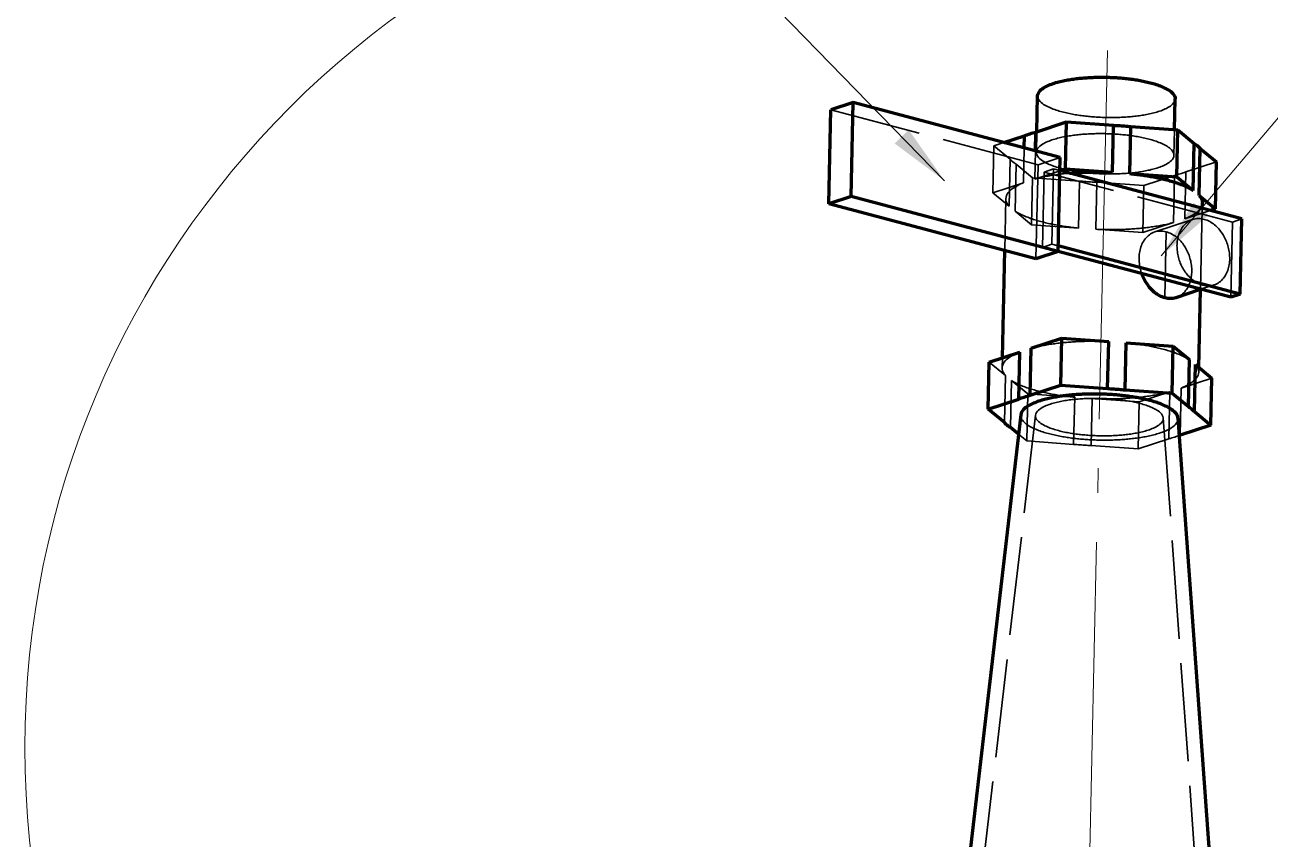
# Model space of a CAD drawing. Header units: millimetres. Extents: x 0 to 2382, y 0 to 420.
# Drawn here: x 1014.7 to 1065.3, y 236.8 to 269.9 of the extents above; entities that cross this region are included whole.
import ezdxf

# ---------------------------------------------------------------- set-up
doc = ezdxf.new("R2010")
doc.units = ezdxf.units.MM
doc.linetypes.add('IRAM-E-TRAZOS', pattern=[5, 4, -1])
doc.linetypes.add('IRAM-F-TRAZO-PUNTO', pattern=[20, 15, -2, 1, -2])
for name, color, linetype, lineweight in [('01-VISIBLE', 7, 'CONTINUOUS', 70), ('02-OCULTA', 4, 'IRAM-E-TRAZOS', 35), ('03-EJE', 1, 'IRAM-F-TRAZO-PUNTO', 18), ('08-FINA', 5, 'CONTINUOUS', 18)]:
    doc.layers.add(name, color=color, linetype=linetype, lineweight=lineweight)

msp = doc.modelspace()

# ---------------------------------------------------------------- hatches: boundary and pattern name
at = {"layer": '08-FINA'}
h = msp.add_hatch(color=7, dxfattribs=at)
h.dxf.hatch_style = 1
h.paths.add_polyline_path([(1052.083, 263.556), (1050.625, 265.625), (1050.052, 265.067)])
h = msp.add_hatch(color=7, dxfattribs=at)
h.dxf.hatch_style = 1
h.paths.add_polyline_path([(1060.9, 260.495), (1062.821, 262.145), (1062.21, 262.662)])

# ---------------------------------------------------------------- linework, layer by layer
at = {"layer": '01-VISIBLE'}
for points in [[(1055.868, 267.005), (1055.877, 267.065), (1055.899, 267.121), (1055.932, 267.173), (1055.971, 267.218), (1056.016, 267.26), (1056.064, 267.297), (1056.114, 267.331), (1056.166, 267.362), (1056.219, 267.39), (1056.274, 267.417), (1056.329, 267.441), (1056.385, 267.464), (1056.442, 267.485), (1056.499, 267.505), (1056.557, 267.524), (1056.615, 267.542), (1056.673, 267.558), (1056.731, 267.574), (1056.79, 267.589), (1056.849, 267.603), (1056.908, 267.616), (1056.968, 267.629), (1057.027, 267.64), (1057.087, 267.651), (1057.146, 267.662), (1057.206, 267.672), (1057.266, 267.681), (1057.326, 267.689), (1057.386, 267.698), (1057.446, 267.705), (1057.506, 267.712), (1057.566, 267.719), (1057.627, 267.725), (1057.687, 267.731), (1057.747, 267.736), (1057.808, 267.74), (1057.868, 267.745), (1057.929, 267.749), (1057.989, 267.752), (1058.05, 267.755), (1058.11, 267.758), (1058.171, 267.76), (1058.231, 267.761), (1058.292, 267.763), (1058.352, 267.764), (1058.413, 267.764), (1058.473, 267.765), (1058.534, 267.765), (1058.595, 267.764), (1058.655, 267.763), (1058.716, 267.762), (1058.776, 267.76), (1058.837, 267.758), (1058.897, 267.755), (1058.958, 267.753), (1059.018, 267.749), (1059.079, 267.746), (1059.139, 267.742), (1059.2, 267.737), (1059.26, 267.732), (1059.321, 267.727), (1059.381, 267.721), (1059.441, 267.715), (1059.501, 267.709), (1059.562, 267.702), (1059.622, 267.695), (1059.682, 267.687), (1059.742, 267.679), (1059.802, 267.67), (1059.862, 267.661), (1059.921, 267.651), (1059.981, 267.641), (1060.041, 267.63), (1060.1, 267.619), (1060.16, 267.607), (1060.219, 267.594), (1060.278, 267.581), (1060.337, 267.568), (1060.396, 267.553), (1060.455, 267.538), (1060.513, 267.523), (1060.571, 267.506), (1060.629, 267.489), (1060.687, 267.471), (1060.745, 267.451), (1060.802, 267.431), (1060.859, 267.41), (1060.915, 267.387), (1060.97, 267.363), (1061.025, 267.338), (1061.08, 267.311), (1061.133, 267.282), (1061.185, 267.252), (1061.236, 267.218), (1061.285, 267.182), (1061.331, 267.143), (1061.373, 267.1), (1061.411, 267.052), (1061.441, 267), (1061.461, 266.943), (1061.467, 266.883)], [(1055.836, 265.548), (1055.868, 267.005)], [(1048.363, 266.734), (1047.463, 266.438)], [(1048.279, 262.909), (1048.363, 266.734)], [(1056.788, 264.498), (1048.363, 266.734)], [(1061.439, 265.63), (1061.467, 266.883)], [(1047.379, 262.614), (1047.463, 266.438)], [(1055.335, 265.383), (1055.391, 265.405), (1055.449, 265.426), (1055.506, 265.447), (1055.564, 265.466), (1055.622, 265.484), (1055.681, 265.502), (1055.739, 265.519), (1055.798, 265.535)], [(1055.781, 264.765), (1055.798, 265.535)], [(1055.798, 265.535), (1057.044, 265.945)], [(1057.002, 264.033), (1057.044, 265.945)], [(1057.044, 265.945), (1058.954, 265.808)], [(1058.912, 263.896), (1058.954, 265.808)], [(1058.954, 265.808), (1059.019, 265.805), (1059.083, 265.802), (1059.148, 265.798), (1059.212, 265.794), (1059.277, 265.79), (1059.342, 265.785), (1059.406, 265.78), (1059.471, 265.775), (1059.535, 265.769), (1059.6, 265.763), (1059.664, 265.757)], [(1059.622, 263.845), (1059.664, 265.757)], [(1059.664, 265.757), (1061.573, 265.621)], [(1061.532, 263.708), (1061.573, 265.621)], [(1061.573, 265.621), (1062.237, 265.074)], [(1054.493, 265.107), (1055.335, 265.383)], [(1055.324, 264.886), (1055.335, 265.383)], [(1062.195, 263.162), (1062.237, 265.074)], [(1062.237, 265.074), (1062.281, 265.045), (1062.325, 265.014), (1062.367, 264.981), (1062.408, 264.947), (1062.446, 264.91), (1062.483, 264.871)], [(1056.704, 260.673), (1056.788, 264.498)], [(1062.441, 262.959), (1062.483, 264.871)], [(1062.483, 264.871), (1063.146, 264.325)], [(1064.181, 261.998), (1056.776, 263.963)], [(1056.784, 263.961), (1057.002, 264.033)], [(1057.002, 264.033), (1058.912, 263.896)], [(1063.105, 262.413), (1063.146, 264.325)], [(1057.165, 263.86), (1057.225, 263.865), (1057.285, 263.87), (1057.346, 263.875), (1057.406, 263.879), (1057.466, 263.883), (1057.526, 263.887), (1057.586, 263.89), (1057.646, 263.893), (1057.707, 263.896), (1057.767, 263.899), (1057.827, 263.901), (1057.887, 263.903), (1057.948, 263.905), (1058.008, 263.906), (1058.068, 263.908), (1058.128, 263.908), (1058.189, 263.909), (1058.249, 263.909), (1058.309, 263.91), (1058.37, 263.909), (1058.43, 263.909), (1058.49, 263.908), (1058.55, 263.907), (1058.611, 263.906), (1058.671, 263.905), (1058.731, 263.903), (1058.792, 263.901), (1058.852, 263.898), (1058.912, 263.896)], [(1059.622, 263.845), (1059.683, 263.839), (1059.743, 263.832), (1059.804, 263.826), (1059.864, 263.819), (1059.925, 263.811), (1059.985, 263.803), (1060.046, 263.795), (1060.106, 263.787), (1060.166, 263.778), (1060.227, 263.769), (1060.287, 263.76), (1060.347, 263.75), (1060.407, 263.74), (1060.467, 263.73), (1060.527, 263.719), (1060.587, 263.708), (1060.647, 263.696), (1060.707, 263.684), (1060.767, 263.672), (1060.826, 263.659), (1060.886, 263.646), (1060.945, 263.632), (1061.004, 263.618), (1061.063, 263.603), (1061.122, 263.588), (1061.181, 263.572), (1061.24, 263.556), (1061.299, 263.539), (1061.357, 263.522), (1061.415, 263.504), (1061.473, 263.485), (1061.531, 263.466), (1061.589, 263.446), (1061.646, 263.425), (1061.703, 263.403), (1061.76, 263.381), (1061.816, 263.358), (1061.872, 263.333), (1061.927, 263.308), (1061.982, 263.281), (1062.037, 263.254), (1062.09, 263.225), (1062.143, 263.194), (1062.195, 263.162)], [(1059.622, 263.845), (1061.532, 263.708)], [(1061.532, 263.708), (1062.195, 263.162)], [(1062.441, 262.959), (1062.478, 262.915), (1062.51, 262.867), (1062.538, 262.817), (1062.558, 262.763), (1062.571, 262.707), (1062.574, 262.65)], [(1062.441, 262.959), (1063.105, 262.413)], [(1048.279, 262.909), (1047.379, 262.614)], [(1055.804, 260.378), (1047.379, 262.614)], [(1056.704, 260.673), (1048.279, 262.909)], [(1062.57, 262.426), (1062.574, 262.65)], [(1063.105, 262.413), (1062.887, 262.341)], [(1064.114, 258.938), (1064.181, 261.998)], [(1054.435, 256.355), (1054.53, 260.716)], [(1056.704, 260.673), (1055.804, 260.378)], [(1063.728, 258.812), (1056.704, 260.676)], [(1064.114, 258.938), (1056.709, 260.904)], [(1060.106, 259.773), (1060.128, 259.716), (1060.151, 259.66), (1060.176, 259.604), (1060.203, 259.55), (1060.231, 259.496), (1060.262, 259.443), (1060.294, 259.391), (1060.328, 259.341), (1060.363, 259.291), (1060.401, 259.243), (1060.44, 259.197), (1060.481, 259.152), (1060.524, 259.109), (1060.568, 259.067), (1060.614, 259.027), (1060.662, 258.99), (1060.712, 258.954), (1060.763, 258.922), (1060.816, 258.891), (1060.87, 258.864), (1060.926, 258.84), (1060.983, 258.819), (1061.041, 258.801)], [(1061.507, 258.81), (1062.503, 259.137)], [(1062.428, 255.962), (1062.497, 259.135)], [(1064.114, 258.938), (1063.728, 258.812)], [(1061.041, 258.801), (1061.107, 258.786), (1061.174, 258.776), (1061.241, 258.772), (1061.309, 258.772), (1061.376, 258.779), (1061.442, 258.791), (1061.507, 258.81)], [(1055.605, 256.739), (1056.852, 257.149)], [(1056.81, 255.237), (1056.852, 257.149)], [(1056.852, 257.149), (1058.761, 257.012)], [(1058.719, 255.1), (1058.761, 257.012)], [(1059.429, 255.049), (1059.471, 256.961)], [(1059.471, 256.961), (1061.381, 256.824)], [(1053.895, 256.178), (1055.142, 256.587)], [(1055.1, 254.675), (1055.142, 256.587)], [(1055.563, 254.827), (1055.605, 256.739)], [(1061.339, 254.912), (1061.381, 256.824)], [(1061.381, 256.824), (1062.044, 256.278)], [(1053.854, 254.266), (1053.895, 256.178)], [(1062.002, 254.366), (1062.044, 256.278)], [(1062.249, 254.163), (1062.291, 256.075)], [(1062.291, 256.075), (1062.954, 255.529)], [(1062.912, 253.617), (1062.954, 255.529)], [(1060.439, 254.617), (1060.381, 254.632), (1060.323, 254.646), (1060.264, 254.66), (1060.206, 254.674), (1060.147, 254.686), (1060.088, 254.699), (1060.029, 254.71), (1059.97, 254.722), (1059.911, 254.733), (1059.852, 254.743), (1059.793, 254.753), (1059.733, 254.762), (1059.674, 254.771), (1059.614, 254.78), (1059.555, 254.788), (1059.495, 254.796), (1059.436, 254.804), (1059.376, 254.811), (1059.316, 254.817), (1059.257, 254.824), (1059.197, 254.83), (1059.137, 254.835), (1059.077, 254.841), (1059.017, 254.846), (1058.957, 254.85), (1058.897, 254.854), (1058.838, 254.858), (1058.778, 254.862), (1058.718, 254.865), (1058.658, 254.868), (1058.598, 254.87), (1058.537, 254.873), (1058.477, 254.875), (1058.417, 254.876), (1058.357, 254.877), (1058.297, 254.878), (1058.237, 254.879), (1058.177, 254.879), (1058.117, 254.879), (1058.057, 254.878), (1057.997, 254.878), (1057.937, 254.877), (1057.877, 254.875), (1057.817, 254.873), (1057.757, 254.871), (1057.697, 254.869), (1057.637, 254.866), (1057.577, 254.863), (1057.517, 254.859), (1057.457, 254.855), (1057.397, 254.851), (1057.337, 254.846), (1057.277, 254.841), (1057.217, 254.836), (1057.157, 254.83), (1057.098, 254.824), (1057.038, 254.817), (1056.978, 254.81), (1056.919, 254.802), (1056.859, 254.794), (1056.8, 254.786), (1056.74, 254.777), (1056.681, 254.768), (1056.622, 254.758), (1056.562, 254.747), (1056.503, 254.736), (1056.444, 254.724), (1056.386, 254.712), (1056.327, 254.699), (1056.268, 254.686), (1056.21, 254.671), (1056.152, 254.657), (1056.094, 254.641), (1056.036, 254.624), (1055.979, 254.607), (1055.921, 254.588), (1055.865, 254.569), (1055.808, 254.548), (1055.752, 254.526), (1055.697, 254.503), (1055.642, 254.479), (1055.588, 254.453), (1055.535, 254.424), (1055.483, 254.394), (1055.432, 254.362), (1055.383, 254.327), (1055.337, 254.289), (1055.294, 254.247), (1055.255, 254.201), (1055.223, 254.15), (1055.198, 254.096), (1055.185, 254.037)], [(1055.563, 254.827), (1056.81, 255.237)], [(1056.81, 255.237), (1058.719, 255.1)], [(1058.719, 255.1), (1058.784, 255.097), (1058.849, 255.093), (1058.913, 255.09), (1058.978, 255.086), (1059.042, 255.081), (1059.107, 255.077), (1059.171, 255.072), (1059.236, 255.067), (1059.3, 255.061), (1059.365, 255.055), (1059.429, 255.049)], [(1059.429, 255.049), (1061.339, 254.912)], [(1061.339, 254.912), (1062.002, 254.366)], [(1053.854, 254.266), (1055.1, 254.675)], [(1055.1, 254.675), (1055.157, 254.697), (1055.214, 254.718), (1055.272, 254.738), (1055.329, 254.758), (1055.388, 254.776), (1055.446, 254.794), (1055.505, 254.811), (1055.563, 254.827)], [(1061.581, 253.897), (1061.57, 253.957), (1061.548, 254.014), (1061.516, 254.067), (1061.478, 254.115), (1061.436, 254.16), (1061.39, 254.2), (1061.341, 254.238), (1061.291, 254.273), (1061.239, 254.306), (1061.185, 254.336), (1061.131, 254.365), (1061.076, 254.392), (1061.02, 254.418), (1060.964, 254.442), (1060.907, 254.466), (1060.849, 254.488), (1060.792, 254.509), (1060.734, 254.529), (1060.675, 254.548), (1060.616, 254.566), (1060.558, 254.584), (1060.498, 254.601), (1060.439, 254.617)], [(1062.002, 254.366), (1062.047, 254.337), (1062.09, 254.306), (1062.132, 254.273), (1062.173, 254.238), (1062.212, 254.202), (1062.249, 254.163)], [(1055.185, 254.037), (1050.75, 215.901)], [(1054.517, 253.719), (1053.854, 254.266)], [(1061.581, 253.897), (1064.342, 215.603)], [(1062.249, 254.163), (1062.912, 253.617)], [(1054.763, 253.516), (1054.719, 253.546), (1054.675, 253.577), (1054.633, 253.61), (1054.592, 253.644), (1054.554, 253.681), (1054.517, 253.719)], [(1055.093, 253.245), (1054.763, 253.516)], [(1062.912, 253.617), (1061.665, 253.208)], [(1061.665, 253.208), (1061.66, 253.205), (1061.654, 253.203), (1061.649, 253.201), (1061.643, 253.199), (1061.638, 253.197), (1061.632, 253.194)]]:
    msp.add_lwpolyline(points, dxfattribs=at)
at = {"layer": '02-OCULTA'}
for points in [[(1056.868, 266.353), (1056.807, 266.37), (1056.747, 266.387), (1056.687, 266.405), (1056.627, 266.425), (1056.567, 266.445), (1056.508, 266.467), (1056.449, 266.489), (1056.391, 266.513), (1056.333, 266.539), (1056.277, 266.566), (1056.221, 266.595), (1056.166, 266.627), (1056.113, 266.66), (1056.062, 266.697), (1056.013, 266.737), (1055.968, 266.781), (1055.929, 266.83), (1055.896, 266.884), (1055.875, 266.943), (1055.868, 267.005)], [(1061.467, 266.883), (1061.458, 266.823), (1061.436, 266.767), (1061.403, 266.715), (1061.363, 266.669), (1061.319, 266.628), (1061.271, 266.591), (1061.22, 266.557), (1061.168, 266.526), (1061.115, 266.497), (1061.06, 266.471), (1061.004, 266.447), (1060.948, 266.424), (1060.891, 266.402), (1060.834, 266.382), (1060.776, 266.363), (1060.718, 266.346), (1060.66, 266.329), (1060.601, 266.313), (1060.542, 266.299), (1060.483, 266.285), (1060.424, 266.271), (1060.364, 266.259), (1060.305, 266.247), (1060.245, 266.236), (1060.185, 266.226), (1060.125, 266.216), (1060.065, 266.207), (1060.005, 266.198), (1059.945, 266.19), (1059.884, 266.182), (1059.824, 266.175), (1059.764, 266.169), (1059.703, 266.163), (1059.643, 266.157), (1059.582, 266.152), (1059.522, 266.147), (1059.461, 266.143), (1059.401, 266.139), (1059.34, 266.136), (1059.279, 266.133), (1059.219, 266.13), (1059.158, 266.128), (1059.097, 266.127), (1059.036, 266.125), (1058.976, 266.124), (1058.915, 266.124), (1058.854, 266.124), (1058.793, 266.124), (1058.733, 266.124), (1058.672, 266.125), (1058.611, 266.127), (1058.551, 266.129), (1058.49, 266.131), (1058.429, 266.133), (1058.368, 266.136), (1058.308, 266.139), (1058.247, 266.143), (1058.187, 266.147), (1058.126, 266.152), (1058.065, 266.157), (1058.005, 266.162), (1057.945, 266.168), (1057.884, 266.174), (1057.824, 266.18), (1057.763, 266.187), (1057.703, 266.195), (1057.643, 266.203), (1057.583, 266.211), (1057.523, 266.22), (1057.463, 266.229), (1057.403, 266.239), (1057.343, 266.249), (1057.283, 266.26), (1057.223, 266.272), (1057.164, 266.284), (1057.104, 266.296), (1057.045, 266.31), (1056.986, 266.323), (1056.927, 266.338), (1056.868, 266.353)], [(1055.888, 264.202), (1047.463, 266.438)], [(1055.818, 264.711), (1055.836, 265.548)], [(1055.818, 264.711), (1055.827, 264.771), (1055.849, 264.827), (1055.882, 264.878), (1055.921, 264.924), (1055.966, 264.965), (1056.013, 265.002), (1056.064, 265.036), (1056.116, 265.067), (1056.169, 265.095), (1056.224, 265.122), (1056.279, 265.146), (1056.335, 265.169), (1056.392, 265.191), (1056.449, 265.211), (1056.506, 265.229), (1056.564, 265.247), (1056.623, 265.264), (1056.681, 265.28), (1056.74, 265.294), (1056.799, 265.308), (1056.858, 265.322), (1056.917, 265.334), (1056.977, 265.346), (1057.036, 265.357), (1057.096, 265.367), (1057.156, 265.377), (1057.216, 265.386), (1057.276, 265.395), (1057.336, 265.403), (1057.396, 265.411), (1057.456, 265.418), (1057.516, 265.424), (1057.576, 265.43), (1057.637, 265.436), (1057.697, 265.441), (1057.757, 265.446), (1057.818, 265.45), (1057.878, 265.454), (1057.939, 265.457), (1057.999, 265.46), (1058.06, 265.463), (1058.12, 265.465), (1058.181, 265.467), (1058.241, 265.468), (1058.302, 265.469), (1058.363, 265.47), (1058.423, 265.47), (1058.484, 265.47), (1058.544, 265.469), (1058.605, 265.468), (1058.666, 265.467), (1058.726, 265.465), (1058.787, 265.463), (1058.847, 265.461), (1058.908, 265.458), (1058.968, 265.455), (1059.029, 265.451), (1059.089, 265.447), (1059.149, 265.443), (1059.21, 265.438), (1059.27, 265.432), (1059.331, 265.427), (1059.391, 265.421), (1059.451, 265.414), (1059.511, 265.407), (1059.571, 265.4), (1059.631, 265.392), (1059.691, 265.384), (1059.751, 265.375), (1059.811, 265.366), (1059.871, 265.356), (1059.931, 265.346), (1059.99, 265.335), (1060.05, 265.324), (1060.109, 265.312), (1060.169, 265.3), (1060.228, 265.287), (1060.287, 265.273), (1060.346, 265.259), (1060.404, 265.244), (1060.463, 265.228), (1060.521, 265.212), (1060.579, 265.194), (1060.637, 265.176), (1060.694, 265.157), (1060.752, 265.136), (1060.808, 265.115), (1060.864, 265.093), (1060.92, 265.069), (1060.975, 265.044), (1061.029, 265.017), (1061.083, 264.988), (1061.135, 264.957), (1061.186, 264.924), (1061.234, 264.888), (1061.28, 264.848), (1061.323, 264.805), (1061.36, 264.758), (1061.391, 264.705), (1061.41, 264.648), (1061.417, 264.588)], [(1061.417, 264.588), (1061.439, 265.63)], [(1054.046, 263.062), (1054.088, 264.974)], [(1054.088, 264.974), (1054.493, 265.107)], [(1054.751, 264.428), (1054.088, 264.974)], [(1055.293, 263.471), (1055.324, 264.886)], [(1055.756, 263.623), (1055.781, 264.765)], [(1056.818, 264.058), (1056.757, 264.075), (1056.697, 264.092), (1056.636, 264.111), (1056.576, 264.13), (1056.517, 264.15), (1056.458, 264.172), (1056.399, 264.195), (1056.341, 264.219), (1056.283, 264.244), (1056.226, 264.272), (1056.171, 264.301), (1056.116, 264.332), (1056.063, 264.366), (1056.012, 264.402), (1055.963, 264.442), (1055.918, 264.487), (1055.878, 264.535), (1055.846, 264.589), (1055.825, 264.648), (1055.818, 264.711)], [(1056.788, 264.498), (1055.888, 264.202)], [(1061.417, 264.588), (1061.408, 264.528), (1061.385, 264.472), (1061.353, 264.421), (1061.313, 264.375), (1061.269, 264.334), (1061.221, 264.296), (1061.17, 264.262), (1061.118, 264.231), (1061.064, 264.203), (1061.01, 264.176), (1060.954, 264.152), (1060.898, 264.129), (1060.841, 264.108), (1060.784, 264.088), (1060.726, 264.069), (1060.668, 264.051), (1060.609, 264.034), (1060.551, 264.019), (1060.492, 264.004), (1060.433, 263.99), (1060.373, 263.977), (1060.314, 263.964), (1060.254, 263.953), (1060.195, 263.942), (1060.135, 263.931), (1060.075, 263.921), (1060.015, 263.912), (1059.955, 263.904), (1059.894, 263.895), (1059.834, 263.888), (1059.774, 263.881), (1059.713, 263.874), (1059.653, 263.868), (1059.593, 263.863), (1059.532, 263.857), (1059.471, 263.853), (1059.411, 263.849), (1059.35, 263.845), (1059.29, 263.841), (1059.229, 263.838), (1059.168, 263.836), (1059.108, 263.834), (1059.047, 263.832), (1058.986, 263.831), (1058.925, 263.83), (1058.865, 263.829), (1058.804, 263.829), (1058.743, 263.829), (1058.682, 263.83), (1058.622, 263.831), (1058.561, 263.832), (1058.5, 263.834), (1058.44, 263.836), (1058.379, 263.839), (1058.318, 263.842), (1058.258, 263.845), (1058.197, 263.849), (1058.136, 263.853), (1058.076, 263.857), (1058.015, 263.862), (1057.955, 263.867), (1057.894, 263.873), (1057.834, 263.879), (1057.773, 263.886), (1057.713, 263.893), (1057.653, 263.9), (1057.593, 263.908), (1057.532, 263.917), (1057.472, 263.925), (1057.412, 263.935), (1057.352, 263.945), (1057.293, 263.955), (1057.233, 263.966), (1057.173, 263.977), (1057.114, 263.989), (1057.054, 264.002), (1056.995, 264.015), (1056.936, 264.029), (1056.877, 264.043), (1056.818, 264.058)], [(1054.709, 262.515), (1054.751, 264.428)], [(1054.998, 264.225), (1054.953, 264.254), (1054.91, 264.285), (1054.868, 264.318), (1054.827, 264.352), (1054.788, 264.389), (1054.751, 264.428)], [(1054.956, 262.312), (1054.998, 264.225)], [(1055.661, 263.678), (1054.998, 264.225)], [(1055.756, 263.623), (1056.784, 263.961)], [(1055.804, 260.378), (1055.888, 264.202)], [(1056.137, 263.904), (1056.522, 264.031)], [(1056.455, 260.971), (1056.522, 264.031)], [(1056.776, 263.963), (1056.522, 264.031)], [(1063.146, 264.325), (1061.9, 263.916)], [(1054.046, 263.062), (1055.293, 263.471)], [(1054.576, 262.825), (1054.584, 262.888), (1054.602, 262.949), (1054.629, 263.006), (1054.664, 263.059), (1054.704, 263.108), (1054.748, 263.153), (1054.796, 263.195), (1054.846, 263.234), (1054.898, 263.27), (1054.951, 263.304), (1055.006, 263.336), (1055.062, 263.366), (1055.119, 263.395), (1055.176, 263.421), (1055.234, 263.447), (1055.293, 263.471)], [(1055.619, 261.766), (1055.661, 263.678)], [(1057.571, 263.542), (1055.661, 263.678)], [(1055.756, 263.623), (1055.816, 263.639), (1055.877, 263.654), (1055.937, 263.669), (1055.998, 263.683), (1056.058, 263.697), (1056.119, 263.709), (1056.18, 263.722), (1056.241, 263.734), (1056.302, 263.745), (1056.364, 263.756), (1056.425, 263.766), (1056.486, 263.776), (1056.548, 263.786), (1056.609, 263.795), (1056.671, 263.804), (1056.733, 263.812), (1056.794, 263.82), (1056.856, 263.828), (1056.918, 263.835), (1056.98, 263.842), (1057.041, 263.848), (1057.103, 263.854), (1057.165, 263.86)], [(1056.069, 260.844), (1056.137, 263.904)], [(1063.795, 261.871), (1056.137, 263.904)], [(1057.529, 261.63), (1057.571, 263.542)], [(1058.281, 263.491), (1058.216, 263.494), (1058.151, 263.497), (1058.087, 263.501), (1058.022, 263.505), (1057.958, 263.509), (1057.893, 263.514), (1057.829, 263.519), (1057.764, 263.524), (1057.7, 263.53), (1057.635, 263.536), (1057.571, 263.542)], [(1058.239, 261.579), (1058.281, 263.491)], [(1060.19, 263.354), (1058.281, 263.491)], [(1061.437, 263.764), (1060.19, 263.354)], [(1061.395, 261.851), (1061.437, 263.764)], [(1061.9, 263.916), (1061.843, 263.894), (1061.786, 263.873), (1061.728, 263.852), (1061.671, 263.833), (1061.612, 263.815), (1061.554, 263.797), (1061.495, 263.78), (1061.437, 263.764)], [(1061.858, 262.004), (1061.9, 263.916)], [(1054.709, 262.515), (1054.046, 263.062)], [(1060.148, 261.442), (1060.19, 263.354)], [(1054.53, 260.716), (1054.576, 262.825)], [(1054.709, 262.515), (1054.673, 262.56), (1054.641, 262.607), (1054.613, 262.658), (1054.593, 262.712), (1054.58, 262.768), (1054.576, 262.825)], [(1062.574, 262.65), (1062.567, 262.587), (1062.549, 262.526), (1062.522, 262.469), (1062.487, 262.416), (1062.447, 262.367), (1062.403, 262.321), (1062.355, 262.28), (1062.305, 262.241), (1062.253, 262.204), (1062.2, 262.17), (1062.145, 262.138), (1062.089, 262.108), (1062.032, 262.08), (1061.975, 262.053), (1061.917, 262.028), (1061.858, 262.004)], [(1056.005, 261.893), (1055.944, 261.909), (1055.883, 261.926), (1055.823, 261.944), (1055.763, 261.962), (1055.703, 261.981), (1055.643, 262.001), (1055.583, 262.021), (1055.524, 262.043), (1055.465, 262.065), (1055.406, 262.088), (1055.348, 262.111), (1055.29, 262.136), (1055.233, 262.162), (1055.176, 262.19), (1055.12, 262.218), (1055.064, 262.248), (1055.01, 262.279), (1054.956, 262.312)], [(1055.619, 261.766), (1054.956, 262.312)], [(1060.634, 261.47), (1062.176, 261.976)], [(1062.176, 261.976), (1062.12, 261.955), (1062.065, 261.93), (1062.013, 261.901), (1061.963, 261.867), (1061.916, 261.83), (1061.871, 261.79), (1061.829, 261.746), (1061.79, 261.7), (1061.755, 261.652), (1061.722, 261.602), (1061.692, 261.549), (1061.665, 261.496), (1061.641, 261.441), (1061.62, 261.384), (1061.601, 261.327), (1061.585, 261.269), (1061.572, 261.211), (1061.561, 261.151), (1061.552, 261.092), (1061.546, 261.032), (1061.542, 260.972), (1061.54, 260.912), (1061.541, 260.852), (1061.543, 260.792), (1061.548, 260.732), (1061.555, 260.672), (1061.563, 260.612), (1061.574, 260.553), (1061.586, 260.494), (1061.6, 260.436), (1061.617, 260.378), (1061.635, 260.321), (1061.654, 260.264), (1061.676, 260.208), (1061.699, 260.152), (1061.724, 260.098), (1061.751, 260.044), (1061.78, 259.991), (1061.81, 259.939), (1061.842, 259.888), (1061.876, 259.838), (1061.912, 259.79), (1061.949, 259.743), (1061.988, 259.697), (1062.029, 259.653), (1062.071, 259.61), (1062.115, 259.569), (1062.161, 259.53), (1062.208, 259.493), (1062.258, 259.459), (1062.308, 259.426), (1062.361, 259.397), (1062.414, 259.37), (1062.47, 259.346), (1062.526, 259.325), (1062.584, 259.308)], [(1062.887, 262.341), (1061.858, 262.004)], [(1063.05, 259.316), (1063.106, 259.337), (1063.16, 259.363), (1063.213, 259.392), (1063.263, 259.425), (1063.31, 259.462), (1063.354, 259.502), (1063.396, 259.546), (1063.435, 259.592), (1063.47, 259.64), (1063.503, 259.69), (1063.533, 259.742), (1063.56, 259.796), (1063.584, 259.851), (1063.605, 259.907), (1063.624, 259.964), (1063.64, 260.022), (1063.654, 260.08), (1063.665, 260.139), (1063.673, 260.198), (1063.68, 260.258), (1063.684, 260.318), (1063.685, 260.378), (1063.685, 260.438), (1063.683, 260.498), (1063.678, 260.558), (1063.672, 260.617), (1063.663, 260.677), (1063.653, 260.736), (1063.641, 260.795), (1063.626, 260.853), (1063.61, 260.911), (1063.593, 260.968), (1063.573, 261.025), (1063.552, 261.081), (1063.528, 261.136), (1063.503, 261.191), (1063.477, 261.245), (1063.448, 261.297), (1063.418, 261.349), (1063.386, 261.4), (1063.353, 261.45), (1063.317, 261.498), (1063.28, 261.546), (1063.242, 261.591), (1063.201, 261.636), (1063.159, 261.679), (1063.115, 261.719), (1063.07, 261.759), (1063.022, 261.796), (1062.974, 261.83), (1062.923, 261.863), (1062.871, 261.893), (1062.818, 261.92), (1062.763, 261.944), (1062.707, 261.965), (1062.649, 261.983), (1062.591, 261.997), (1062.532, 262.007), (1062.472, 262.013), (1062.412, 262.015), (1062.352, 262.012), (1062.293, 262.005), (1062.234, 261.993), (1062.176, 261.976)], [(1062.497, 259.135), (1062.57, 262.426)], [(1064.181, 261.998), (1063.795, 261.871)], [(1057.529, 261.63), (1055.619, 261.766)], [(1057.529, 261.63), (1057.467, 261.636), (1057.406, 261.642), (1057.344, 261.649), (1057.283, 261.657), (1057.221, 261.664), (1057.16, 261.672), (1057.098, 261.68), (1057.037, 261.689), (1056.976, 261.698), (1056.914, 261.707), (1056.853, 261.716), (1056.792, 261.726), (1056.731, 261.737), (1056.67, 261.747), (1056.609, 261.758), (1056.548, 261.77), (1056.488, 261.782), (1056.427, 261.794), (1056.366, 261.807), (1056.306, 261.82), (1056.245, 261.834), (1056.185, 261.848), (1056.125, 261.862), (1056.065, 261.877), (1056.005, 261.893)], [(1061.395, 261.851), (1061.336, 261.836), (1061.276, 261.821), (1061.217, 261.806), (1061.157, 261.792), (1061.098, 261.779), (1061.038, 261.766), (1060.978, 261.754), (1060.918, 261.743), (1060.858, 261.731), (1060.798, 261.72), (1060.738, 261.71), (1060.677, 261.7), (1060.617, 261.691), (1060.556, 261.682), (1060.496, 261.673), (1060.435, 261.665), (1060.375, 261.657), (1060.314, 261.649), (1060.253, 261.642), (1060.192, 261.635), (1060.132, 261.629), (1060.071, 261.623), (1060.01, 261.617), (1059.949, 261.611), (1059.888, 261.606), (1059.827, 261.602), (1059.766, 261.597), (1059.705, 261.593), (1059.644, 261.589), (1059.583, 261.585), (1059.522, 261.582), (1059.461, 261.579), (1059.4, 261.576), (1059.339, 261.574), (1059.278, 261.572), (1059.217, 261.57), (1059.156, 261.569), (1059.094, 261.567), (1059.033, 261.566), (1058.972, 261.566), (1058.911, 261.565), (1058.85, 261.565), (1058.789, 261.565), (1058.728, 261.566), (1058.667, 261.566), (1058.605, 261.567), (1058.544, 261.568), (1058.483, 261.57), (1058.422, 261.572), (1058.361, 261.574), (1058.3, 261.576), (1058.239, 261.579)], [(1060.148, 261.442), (1058.239, 261.579)], [(1060.634, 261.47), (1060.576, 261.448), (1060.52, 261.422), (1060.467, 261.392), (1060.416, 261.357), (1060.368, 261.319), (1060.323, 261.277), (1060.281, 261.233), (1060.241, 261.185), (1060.205, 261.135), (1060.173, 261.083), (1060.143, 261.03), (1060.116, 260.974), (1060.092, 260.918), (1060.071, 260.86), (1060.053, 260.801), (1060.038, 260.741), (1060.025, 260.681), (1060.015, 260.621), (1060.007, 260.56), (1060.002, 260.498), (1059.999, 260.437), (1059.998, 260.375), (1060, 260.314), (1060.003, 260.253), (1060.009, 260.191), (1060.017, 260.13), (1060.027, 260.07), (1060.039, 260.009), (1060.053, 259.95), (1060.069, 259.89), (1060.087, 259.831), (1060.106, 259.773)], [(1061.395, 261.851), (1060.148, 261.442)], [(1061.1, 261.478), (1061.034, 261.493), (1060.967, 261.503), (1060.9, 261.508), (1060.832, 261.507), (1060.765, 261.5), (1060.699, 261.488), (1060.634, 261.47)], [(1061.041, 258.801), (1061.1, 261.478)], [(1061.507, 258.81), (1061.564, 258.831), (1061.618, 258.856), (1061.671, 258.886), (1061.721, 258.919), (1061.768, 258.956), (1061.813, 258.996), (1061.854, 259.04), (1061.893, 259.086), (1061.929, 259.134), (1061.962, 259.184), (1061.991, 259.237), (1062.018, 259.29), (1062.042, 259.346), (1062.064, 259.402), (1062.082, 259.459), (1062.098, 259.517), (1062.112, 259.576), (1062.123, 259.635), (1062.131, 259.694), (1062.137, 259.754), (1062.141, 259.814), (1062.143, 259.874), (1062.143, 259.934), (1062.14, 259.994), (1062.136, 260.054), (1062.129, 260.114), (1062.12, 260.174), (1062.11, 260.233), (1062.097, 260.292), (1062.083, 260.35), (1062.067, 260.408), (1062.049, 260.465), (1062.029, 260.522), (1062.008, 260.578), (1061.984, 260.634), (1061.959, 260.688), (1061.932, 260.742), (1061.904, 260.795), (1061.873, 260.847), (1061.841, 260.898), (1061.807, 260.948), (1061.772, 260.996), (1061.735, 261.043), (1061.696, 261.089), (1061.655, 261.133), (1061.612, 261.176), (1061.568, 261.217), (1061.522, 261.256), (1061.475, 261.293), (1061.426, 261.327), (1061.375, 261.36), (1061.323, 261.389), (1061.269, 261.416), (1061.214, 261.44), (1061.158, 261.461), (1061.1, 261.478)], [(1063.728, 258.812), (1063.795, 261.871)], [(1056.069, 260.844), (1056.455, 260.971)], [(1056.709, 260.904), (1056.455, 260.971)], [(1056.704, 260.676), (1056.069, 260.844)], [(1062.503, 259.137), (1063.05, 259.316)], [(1062.584, 259.308), (1062.649, 259.293), (1062.716, 259.283), (1062.784, 259.278), (1062.851, 259.279), (1062.918, 259.286), (1062.985, 259.298), (1063.05, 259.316)], [(1055.605, 256.739), (1055.664, 256.755), (1055.724, 256.77), (1055.783, 256.784), (1055.843, 256.798), (1055.902, 256.811), (1055.962, 256.824), (1056.022, 256.836), (1056.082, 256.848), (1056.142, 256.859), (1056.202, 256.87), (1056.262, 256.881), (1056.323, 256.89), (1056.383, 256.9), (1056.444, 256.909), (1056.504, 256.918), (1056.565, 256.926), (1056.625, 256.934), (1056.686, 256.941), (1056.747, 256.949), (1056.808, 256.955), (1056.868, 256.962), (1056.929, 256.968), (1056.99, 256.974), (1057.051, 256.979), (1057.112, 256.984), (1057.173, 256.989), (1057.234, 256.994), (1057.295, 256.998), (1057.356, 257.002), (1057.417, 257.005), (1057.478, 257.009), (1057.539, 257.012), (1057.6, 257.014), (1057.661, 257.017), (1057.722, 257.019), (1057.783, 257.021), (1057.844, 257.022), (1057.906, 257.023), (1057.967, 257.024), (1058.028, 257.025), (1058.089, 257.026), (1058.15, 257.026), (1058.211, 257.026), (1058.272, 257.025), (1058.333, 257.024), (1058.395, 257.023), (1058.456, 257.022), (1058.517, 257.021), (1058.578, 257.019), (1058.639, 257.017), (1058.7, 257.015), (1058.761, 257.012)], [(1059.471, 256.961), (1059.532, 256.955), (1059.592, 256.949), (1059.653, 256.942), (1059.714, 256.935), (1059.774, 256.927), (1059.835, 256.92), (1059.895, 256.912), (1059.955, 256.903), (1060.016, 256.894), (1060.076, 256.885), (1060.136, 256.876), (1060.196, 256.866), (1060.256, 256.856), (1060.317, 256.846), (1060.376, 256.835), (1060.436, 256.824), (1060.496, 256.812), (1060.556, 256.8), (1060.616, 256.788), (1060.675, 256.775), (1060.735, 256.762), (1060.794, 256.748), (1060.853, 256.734), (1060.913, 256.719), (1060.972, 256.704), (1061.031, 256.688), (1061.089, 256.672), (1061.148, 256.655), (1061.206, 256.638), (1061.265, 256.62), (1061.323, 256.601), (1061.38, 256.582), (1061.438, 256.562), (1061.495, 256.541), (1061.552, 256.52), (1061.609, 256.497), (1061.665, 256.474), (1061.721, 256.449), (1061.777, 256.424), (1061.831, 256.398), (1061.886, 256.37), (1061.939, 256.341), (1061.992, 256.31), (1062.044, 256.278)], [(1054.426, 255.941), (1054.433, 256.004), (1054.451, 256.065), (1054.478, 256.122), (1054.513, 256.175), (1054.553, 256.224), (1054.597, 256.269), (1054.645, 256.311), (1054.695, 256.35), (1054.747, 256.386), (1054.8, 256.42), (1054.855, 256.452), (1054.911, 256.482), (1054.968, 256.511), (1055.025, 256.538), (1055.083, 256.563), (1055.142, 256.587)], [(1054.426, 255.941), (1054.435, 256.355)], [(1054.559, 255.632), (1053.895, 256.178)], [(1054.559, 255.632), (1054.522, 255.676), (1054.49, 255.723), (1054.462, 255.774), (1054.442, 255.828), (1054.429, 255.884), (1054.426, 255.941)], [(1062.291, 256.075), (1062.327, 256.031), (1062.359, 255.983), (1062.387, 255.933), (1062.407, 255.879), (1062.42, 255.823), (1062.424, 255.766)], [(1062.424, 255.766), (1062.428, 255.962)], [(1054.517, 253.719), (1054.559, 255.632)], [(1054.763, 253.516), (1054.805, 255.429)], [(1055.854, 255.009), (1055.793, 255.025), (1055.733, 255.043), (1055.672, 255.06), (1055.612, 255.078), (1055.552, 255.097), (1055.492, 255.117), (1055.432, 255.137), (1055.373, 255.159), (1055.314, 255.181), (1055.255, 255.204), (1055.197, 255.228), (1055.139, 255.252), (1055.082, 255.278), (1055.025, 255.306), (1054.969, 255.334), (1054.913, 255.364), (1054.859, 255.395), (1054.805, 255.429)], [(1055.468, 254.882), (1054.805, 255.429)], [(1062.424, 255.766), (1062.416, 255.703), (1062.398, 255.642), (1062.371, 255.585), (1062.336, 255.532), (1062.296, 255.483), (1062.252, 255.438), (1062.204, 255.396), (1062.154, 255.357), (1062.102, 255.32), (1062.049, 255.286), (1061.994, 255.255), (1061.938, 255.225), (1061.881, 255.196), (1061.824, 255.169), (1061.766, 255.144), (1061.707, 255.12)], [(1062.954, 255.529), (1061.707, 255.12)], [(1055.427, 252.97), (1055.468, 254.882)], [(1057.378, 254.746), (1055.468, 254.882)], [(1057.378, 254.746), (1057.316, 254.752), (1057.255, 254.759), (1057.193, 254.765), (1057.132, 254.773), (1057.07, 254.78), (1057.009, 254.788), (1056.947, 254.796), (1056.886, 254.805), (1056.825, 254.814), (1056.764, 254.823), (1056.702, 254.832), (1056.641, 254.842), (1056.58, 254.853), (1056.519, 254.863), (1056.458, 254.874), (1056.397, 254.886), (1056.337, 254.898), (1056.276, 254.91), (1056.215, 254.923), (1056.155, 254.936), (1056.094, 254.95), (1056.034, 254.964), (1055.974, 254.978), (1055.914, 254.993), (1055.854, 255.009)], [(1061.244, 254.967), (1061.185, 254.952), (1061.126, 254.937), (1061.066, 254.922), (1061.007, 254.909), (1060.947, 254.895), (1060.887, 254.883), (1060.827, 254.87), (1060.767, 254.859), (1060.707, 254.847), (1060.647, 254.837), (1060.587, 254.826), (1060.526, 254.816), (1060.466, 254.807), (1060.405, 254.798), (1060.345, 254.789), (1060.284, 254.781), (1060.224, 254.773), (1060.163, 254.765), (1060.102, 254.758), (1060.042, 254.751), (1059.981, 254.745), (1059.92, 254.739), (1059.859, 254.733), (1059.798, 254.728), (1059.737, 254.722), (1059.676, 254.718), (1059.615, 254.713), (1059.554, 254.709), (1059.493, 254.705), (1059.432, 254.701), (1059.371, 254.698), (1059.31, 254.695), (1059.249, 254.693), (1059.188, 254.69), (1059.127, 254.688), (1059.066, 254.686), (1059.005, 254.685), (1058.944, 254.683), (1058.883, 254.682), (1058.821, 254.682), (1058.76, 254.681), (1058.699, 254.681), (1058.638, 254.681), (1058.577, 254.682), (1058.516, 254.682), (1058.455, 254.683), (1058.393, 254.685), (1058.332, 254.686), (1058.271, 254.688), (1058.21, 254.69), (1058.149, 254.692), (1058.088, 254.695)], [(1061.244, 254.967), (1059.998, 254.558)], [(1061.202, 253.055), (1061.244, 254.967)], [(1061.665, 253.208), (1061.707, 255.12)], [(1060.054, 254.49), (1059.995, 254.505), (1059.936, 254.52), (1059.877, 254.533), (1059.817, 254.546), (1059.758, 254.559), (1059.698, 254.57), (1059.639, 254.582), (1059.579, 254.592), (1059.519, 254.602), (1059.459, 254.612), (1059.399, 254.62), (1059.339, 254.629), (1059.279, 254.637), (1059.219, 254.644), (1059.158, 254.651), (1059.098, 254.658), (1059.038, 254.664), (1058.977, 254.669), (1058.917, 254.674), (1058.856, 254.679), (1058.796, 254.683), (1058.735, 254.687), (1058.675, 254.691), (1058.614, 254.694), (1058.553, 254.696), (1058.493, 254.699), (1058.432, 254.7), (1058.371, 254.702), (1058.311, 254.703), (1058.25, 254.703), (1058.189, 254.703), (1058.129, 254.703), (1058.068, 254.702), (1058.007, 254.701), (1057.946, 254.699), (1057.886, 254.697), (1057.825, 254.695), (1057.765, 254.692), (1057.704, 254.689), (1057.643, 254.685), (1057.583, 254.681), (1057.522, 254.676), (1057.462, 254.671), (1057.401, 254.665), (1057.341, 254.659), (1057.281, 254.652), (1057.221, 254.644), (1057.16, 254.637), (1057.1, 254.628), (1057.04, 254.619), (1056.98, 254.609), (1056.921, 254.599), (1056.861, 254.588), (1056.801, 254.576), (1056.742, 254.564), (1056.683, 254.55), (1056.624, 254.536), (1056.565, 254.521), (1056.506, 254.505), (1056.448, 254.488), (1056.39, 254.469), (1056.333, 254.45), (1056.276, 254.429), (1056.22, 254.406), (1056.164, 254.382), (1056.109, 254.355), (1056.056, 254.327), (1056.004, 254.295), (1055.954, 254.261), (1055.907, 254.223), (1055.864, 254.18), (1055.827, 254.132), (1055.799, 254.078), (1055.785, 254.019)], [(1057.336, 252.833), (1057.378, 254.746)], [(1058.046, 252.783), (1058.088, 254.695)], [(1059.998, 254.558), (1058.088, 254.695)], [(1059.956, 252.646), (1059.998, 254.558)], [(1060.982, 253.905), (1060.969, 253.964), (1060.944, 254.019), (1060.91, 254.069), (1060.869, 254.113), (1060.824, 254.153), (1060.776, 254.19), (1060.726, 254.224), (1060.674, 254.255), (1060.62, 254.283), (1060.566, 254.31), (1060.511, 254.335), (1060.455, 254.358), (1060.399, 254.381), (1060.342, 254.401), (1060.285, 254.421), (1060.228, 254.44), (1060.17, 254.457), (1060.112, 254.474), (1060.054, 254.49)], [(1055.785, 254.019), (1051.35, 215.883)], [(1055.185, 254.037), (1055.185, 253.977), (1055.197, 253.918), (1055.22, 253.863), (1055.252, 253.811), (1055.289, 253.764), (1055.331, 253.721), (1055.377, 253.681), (1055.424, 253.644), (1055.474, 253.61), (1055.525, 253.578), (1055.577, 253.548), (1055.63, 253.52), (1055.684, 253.493), (1055.738, 253.468), (1055.794, 253.444), (1055.849, 253.421), (1055.905, 253.399), (1055.962, 253.378), (1056.019, 253.358), (1056.076, 253.339), (1056.133, 253.321), (1056.191, 253.304), (1056.249, 253.287), (1056.307, 253.271), (1056.365, 253.256), (1056.423, 253.241), (1056.482, 253.227), (1056.541, 253.213), (1056.599, 253.2), (1056.658, 253.188), (1056.717, 253.176), (1056.776, 253.164), (1056.836, 253.153), (1056.895, 253.143), (1056.954, 253.133), (1057.014, 253.123), (1057.073, 253.114), (1057.133, 253.105), (1057.192, 253.097), (1057.252, 253.089), (1057.312, 253.081), (1057.371, 253.074), (1057.431, 253.067), (1057.491, 253.061), (1057.551, 253.054), (1057.611, 253.049), (1057.671, 253.043), (1057.731, 253.038), (1057.791, 253.034), (1057.851, 253.029), (1057.911, 253.025), (1057.971, 253.022), (1058.031, 253.018), (1058.091, 253.015), (1058.152, 253.013), (1058.212, 253.01), (1058.272, 253.008), (1058.332, 253.007), (1058.392, 253.005), (1058.452, 253.004), (1058.513, 253.004), (1058.573, 253.003), (1058.633, 253.003), (1058.693, 253.004), (1058.754, 253.005), (1058.814, 253.006), (1058.874, 253.007), (1058.934, 253.009), (1058.994, 253.011), (1059.054, 253.013), (1059.115, 253.016), (1059.175, 253.019), (1059.235, 253.022), (1059.295, 253.026), (1059.355, 253.03), (1059.415, 253.035), (1059.475, 253.04), (1059.535, 253.045), (1059.595, 253.051), (1059.655, 253.057), (1059.715, 253.064), (1059.774, 253.071), (1059.834, 253.078), (1059.894, 253.086), (1059.953, 253.095), (1060.013, 253.104), (1060.072, 253.113), (1060.132, 253.123), (1060.191, 253.133), (1060.25, 253.144), (1060.309, 253.156), (1060.368, 253.168), (1060.427, 253.181), (1060.486, 253.194), (1060.544, 253.208), (1060.603, 253.223), (1060.661, 253.239), (1060.719, 253.255), (1060.777, 253.273), (1060.834, 253.291), (1060.891, 253.31), (1060.948, 253.331), (1061.004, 253.352), (1061.059, 253.375), (1061.114, 253.4), (1061.169, 253.425), (1061.222, 253.453), (1061.274, 253.483), (1061.325, 253.515), (1061.375, 253.55), (1061.421, 253.588), (1061.465, 253.629), (1061.505, 253.674), (1061.538, 253.724), (1061.564, 253.779), (1061.579, 253.837), (1061.581, 253.897)], [(1055.785, 254.019), (1055.786, 253.959), (1055.802, 253.901), (1055.831, 253.848), (1055.867, 253.8), (1055.909, 253.757), (1055.955, 253.718), (1056.004, 253.683), (1056.054, 253.65), (1056.106, 253.62), (1056.16, 253.592), (1056.214, 253.566), (1056.269, 253.541), (1056.325, 253.518), (1056.381, 253.496), (1056.438, 253.476), (1056.495, 253.457), (1056.552, 253.438), (1056.61, 253.421), (1056.668, 253.404), (1056.726, 253.389), (1056.784, 253.374), (1056.843, 253.36), (1056.902, 253.346), (1056.96, 253.333), (1057.019, 253.321), (1057.079, 253.31), (1057.138, 253.299), (1057.197, 253.288), (1057.257, 253.279), (1057.316, 253.269), (1057.376, 253.261), (1057.435, 253.252), (1057.495, 253.245), (1057.555, 253.237), (1057.615, 253.23), (1057.675, 253.224), (1057.735, 253.218), (1057.795, 253.213), (1057.855, 253.207), (1057.915, 253.203), (1057.975, 253.199), (1058.035, 253.195), (1058.095, 253.191), (1058.155, 253.189), (1058.215, 253.186), (1058.276, 253.184), (1058.336, 253.182), (1058.396, 253.181), (1058.456, 253.18), (1058.517, 253.179), (1058.577, 253.179), (1058.637, 253.18), (1058.697, 253.18), (1058.758, 253.181), (1058.818, 253.183), (1058.878, 253.185), (1058.938, 253.187), (1058.998, 253.19), (1059.059, 253.194), (1059.119, 253.197), (1059.179, 253.202), (1059.239, 253.206), (1059.299, 253.211), (1059.359, 253.217), (1059.419, 253.223), (1059.479, 253.23), (1059.538, 253.237), (1059.598, 253.245), (1059.658, 253.253), (1059.717, 253.262), (1059.777, 253.272), (1059.836, 253.282), (1059.896, 253.293), (1059.955, 253.304), (1060.014, 253.317), (1060.073, 253.33), (1060.131, 253.344), (1060.19, 253.359), (1060.248, 253.374), (1060.306, 253.391), (1060.363, 253.409), (1060.42, 253.428), (1060.477, 253.449), (1060.533, 253.471), (1060.588, 253.495), (1060.643, 253.52), (1060.696, 253.548), (1060.748, 253.579), (1060.798, 253.612), (1060.846, 253.649), (1060.89, 253.69), (1060.928, 253.736), (1060.959, 253.788), (1060.978, 253.845), (1060.982, 253.905)], [(1060.982, 253.905), (1063.742, 215.612)], [(1055.427, 252.97), (1055.093, 253.245)], [(1057.336, 252.833), (1055.427, 252.97)], [(1058.046, 252.783), (1057.981, 252.786), (1057.917, 252.789), (1057.852, 252.793), (1057.788, 252.797), (1057.723, 252.801), (1057.658, 252.806), (1057.594, 252.811), (1057.529, 252.816), (1057.465, 252.821), (1057.4, 252.827), (1057.336, 252.833)], [(1061.202, 253.055), (1059.956, 252.646)], [(1061.632, 253.194), (1061.571, 253.172), (1061.511, 253.15), (1061.449, 253.129), (1061.388, 253.109), (1061.326, 253.091), (1061.264, 253.073), (1061.202, 253.055)], [(1059.956, 252.646), (1058.046, 252.783)]]:
    msp.add_lwpolyline(points, dxfattribs=at)
at = {"layer": '03-EJE'}
msp.add_lwpolyline([(1058.709, 268.856), (1057.503, 213.785)], dxfattribs=at)
at = {"layer": '08-FINA'}
for p, q in [((1052.083, 263.556), (1040.45, 275.492)), ((1060.9, 260.495), (1073.6, 275.492))]:
    msp.add_line(p, q, dxfattribs=at)
msp.add_circle((1051.5, 240.5), 36.833, dxfattribs=at)

doc.saveas('drawing.dxf')
